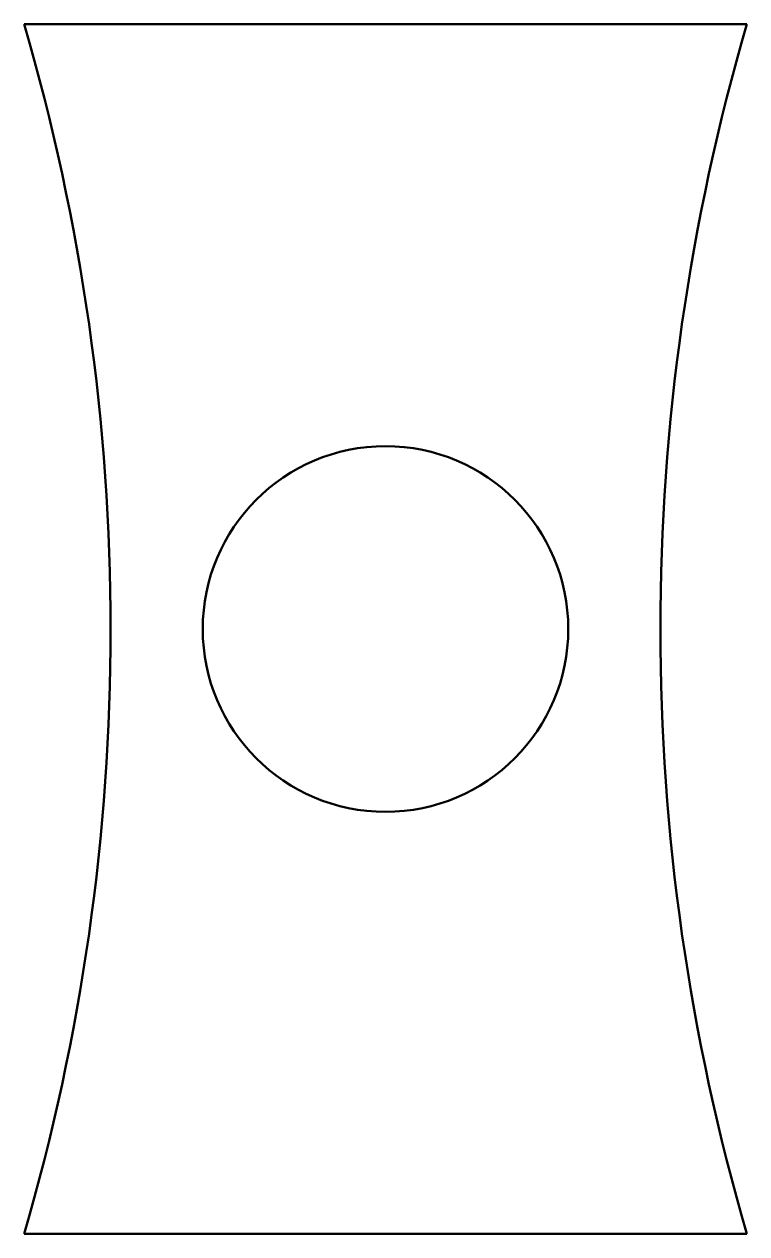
# Model space of a CAD drawing. Header units: millimetres. Extents: x 173.7 to 226.3, y 156 to 244.
import ezdxf

# ---------------------------------------------------------------- set-up
doc = ezdxf.new("R2010")
doc.units = ezdxf.units.MM
doc.layers.add('Visible (ISO)', color=7, linetype='Continuous', lineweight=50)

msp = doc.modelspace()

# ---------------------------------------------------------------- linework, layer by layer
at = {"layer": 'Visible (ISO)'}
for p, q in [((226.2917, 244), (173.7083, 244)), ((173.7083, 156), (226.2917, 156))]:
    msp.add_line(p, q, dxfattribs=at)
msp.add_circle((200, 200), 13.3, dxfattribs=at)
for centre, start, end in [((23, 200), 343.7246, 16.2754), ((377, 200), 163.7246, 196.2754)]:
    msp.add_arc(centre, 157, start, end, dxfattribs=at)

doc.saveas('drawing.dxf')
